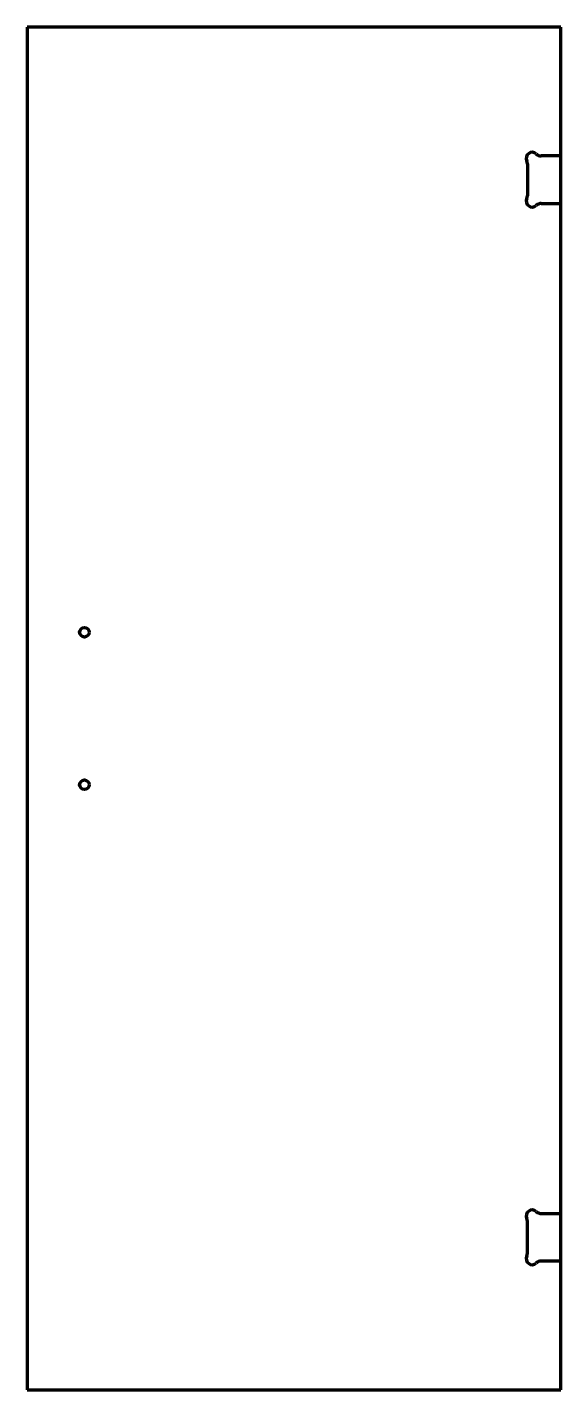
# Model space of a CAD drawing. Header units: inches. Extents: x 0 to 28, y 0 to 71.5.
import ezdxf

# ---------------------------------------------------------------- set-up
doc = ezdxf.new("R2010")
doc.units = ezdxf.units.IN
doc.header["$MEASUREMENT"] = 0
doc.layers.add('1', color=7, linetype='Continuous')

msp = doc.modelspace()

# ---------------------------------------------------------------- linework, layer by layer
at = {"color": 7, "lineweight": 90}
for p, q in [((0, 71.5), (0, 0)), ((28, 71.5), (0, 71.5)), ((28, 0), (28, 71.5)), ((0, 0), (28, 0))]:
    msp.add_line(p, q, dxfattribs=at)
at = {"layer": '1', "color": 7, "lineweight": 90}
for p, q in [((28, 64.75), (26.972, 64.75)), ((26.25, 64.339), (26.25, 62.661)), ((26.972, 62.25), (28, 62.25)), ((26.25, 7.161), (26.25, 8.839)), ((26.972, 9.25), (28, 9.25)), ((28, 6.75), (26.972, 6.75))]:
    msp.add_line(p, q, dxfattribs=at)
at = {"layer": '1', "color": 1, "lineweight": 90}
for centre in [(3, 39.75), (3, 31.75)]:
    msp.add_circle(centre, 0.25, dxfattribs=at)
at = {"layer": '1', "color": 7, "lineweight": 90}
for centre, radius, start, end in [((26.5, 64.625), 0.312, 46.65824, 204.61998), ((25.875, 64.339), 0.375, 0, 24.61998), ((26.972, 65.125), 0.375, 226.65824, 270), ((26.5, 62.375), 0.312, 155.38002, 313.34176), ((25.875, 62.661), 0.375, 335.38002, 360), ((26.972, 61.875), 0.375, 90, 133.34176), ((26.5, 9.125), 0.312, 46.65824, 204.61998), ((26.972, 9.625), 0.375, 226.65824, 270), ((25.875, 8.839), 0.375, 0, 24.61998), ((25.875, 7.161), 0.375, 335.38002, 360), ((26.5, 6.875), 0.312, 155.38002, 313.34176), ((26.972, 6.375), 0.375, 90, 133.34176)]:
    msp.add_arc(centre, radius, start, end, dxfattribs=at)

doc.saveas('drawing.dxf')
